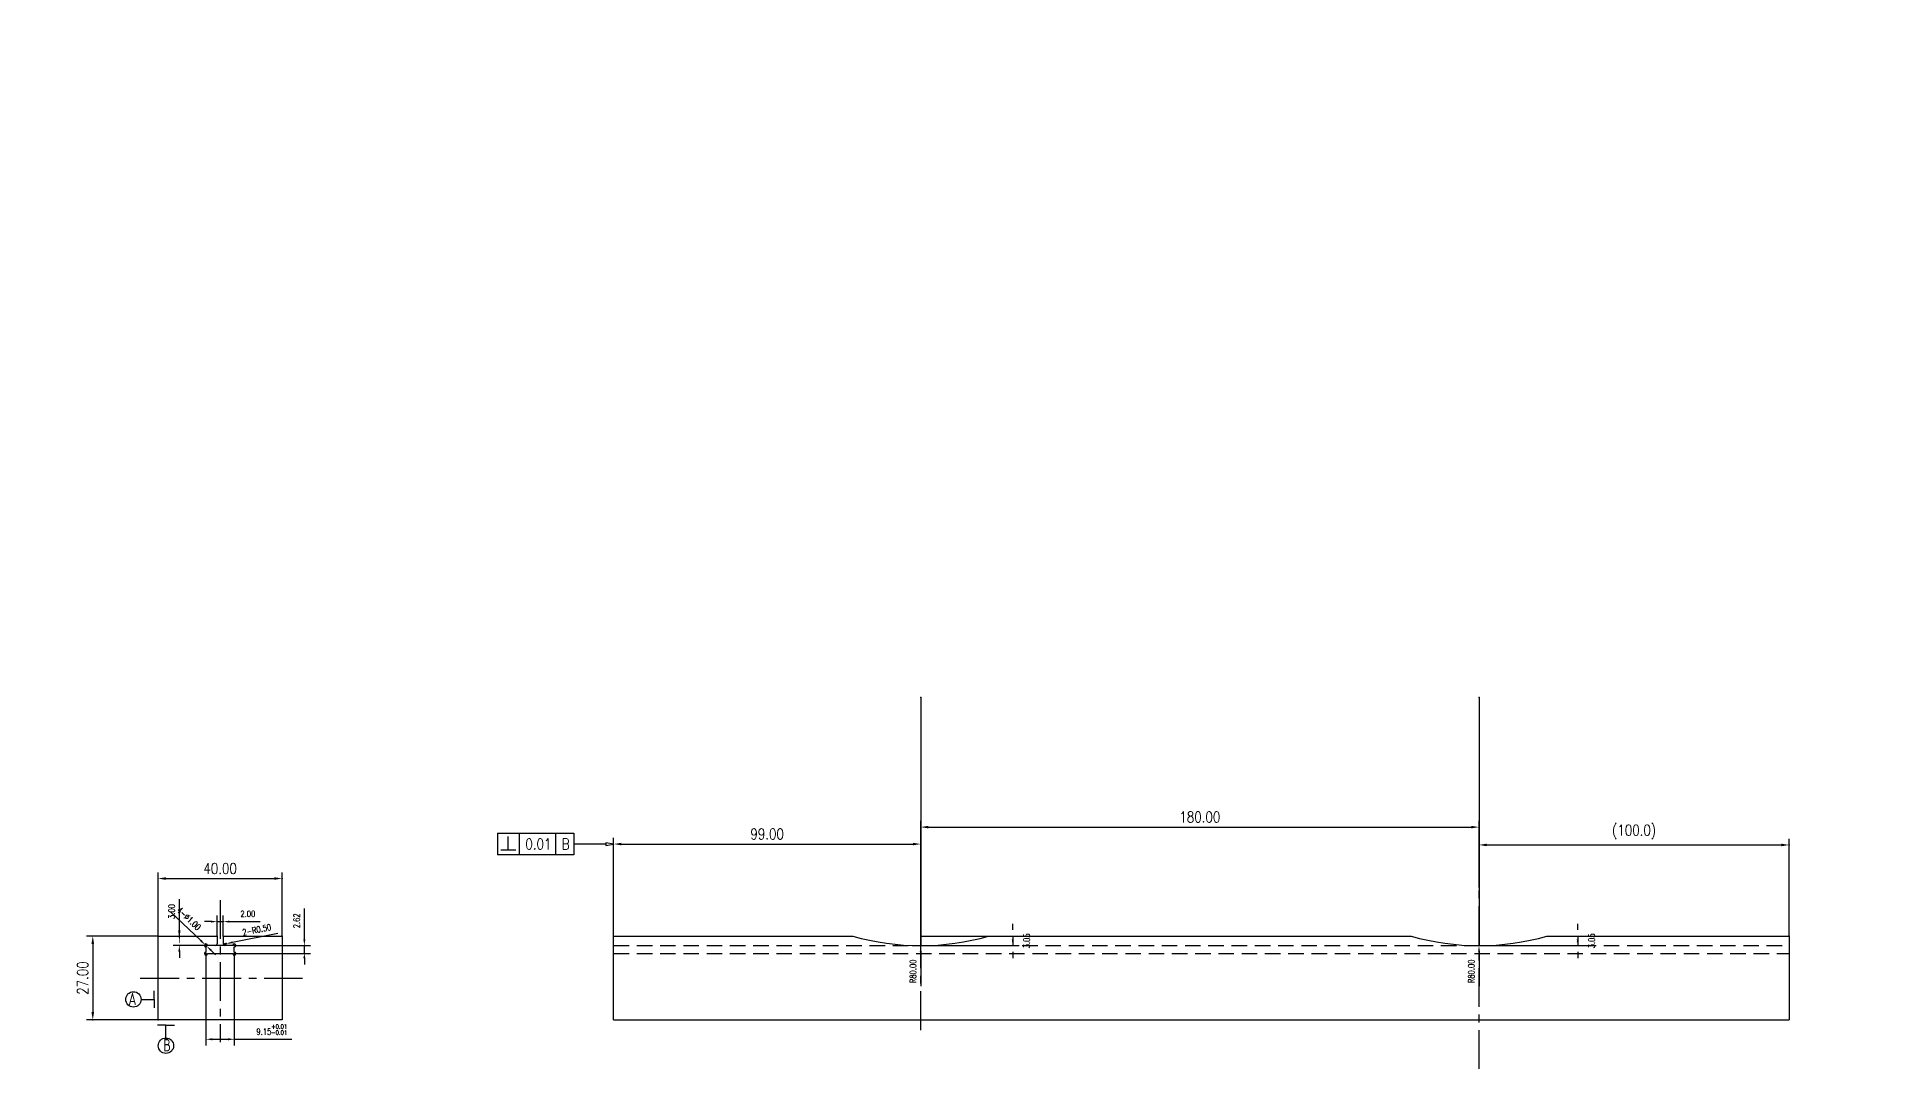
# Model space of a CAD drawing. Header units: millimetres. Extents: x -25 to 3780, y -136 to 220.
# Drawn here: x 3183 to 3780, y -136 to 197 of the extents above.
import ezdxf

# ---------------------------------------------------------------- set-up
doc = ezdxf.new("R2010")
doc.units = ezdxf.units.MM
doc.header["$LTSCALE"] = 10
doc.linetypes.add('CENTER', pattern=[2, 1.25, -0.25, 0.25, -0.25])
doc.linetypes.add('DASHED', pattern=[0.75, 0.5, -0.25])
for name, color, linetype in [('DIMENSION', 3, 'Continuous'), ('FIXED_TEMPLATE', 7, 'Continuous'), ('PARAM_SLOT', 7, 'Continuous'), ('SECTION_CENTER', 1, 'CENTER'), ('SIDE_CENTER', 1, 'CENTER'), ('SIDE_DERIVED', 3, 'DASHED'), ('SIDE_DIMENSION', 3, 'Continuous'), ('SIDE_TEMPLATE', 7, 'Continuous')]:
    doc.layers.add(name, color=color, linetype=linetype)
doc.styles.add('PC_TEXTSTYLE', font='isocp.shx', dxfattribs={"width": 0.8, "bigfont": 'hzfs.shx'})
doc.styles.add('TH_GBDIM', font='romans.shx', dxfattribs={"width": 0.8, "bigfont": 'gbcbig.shx'})
doc.dimstyles.new('TH_GBDIM', dxfattribs={"dimtxt": 3.5, "dimasz": 2.5, "dimexe": 2, "dimexo": 0, "dimgap": 1.5, "dimtad": 1, "dimdec": 1, "dimtxsty": 'TH_GBDIM', "dimcen": 2.5, "dimclrd": 130, "dimclre": 130, "dimclrt": 3, "dimazin": 3, "dimtfac": 0.714286, "dimtdec": 1, "dimtmove": 0, "dimatfit": 3, "dimlwd": -1, "dimlwe": -1})

# ---------------------------------------------------------------- blocks, each defined once
blk = doc.blocks.new('*D49')
at = {"layer": 'FIXED_TEMPLATE', "color": 130, "linetype": 'ByBlock', "transparency": 16777216}
for p, q in [((3222.35, -92.99), (3199.29, -92.99)), ((3201.29, -95.49), (3201.29, -117.49)), ((3222.35, -119.99), (3199.29, -119.99))]:
    blk.add_line(p, q, dxfattribs=at)
at = {"layer": 'FIXED_TEMPLATE', "color": 0, "transparency": 16777216}
for p in [(3222.35, -92.99), (3201.29, -119.99), (3222.35, -119.99)]:
    blk.add_point(p, dxfattribs=at)
at = {"layer": 'FIXED_TEMPLATE', "color": 130, "transparency": 16777216}
for points in [[(3200.87, -95.49), (3201.71, -95.49), (3201.29, -92.99)], [(3200.87, -117.49), (3201.71, -117.49), (3201.29, -119.99)]]:
    blk.add_solid(points, dxfattribs=at)
at = {"layer": 'FIXED_TEMPLATE', "color": 3, "transparency": 16777216, "insert": (3198.04, -106.49), "char_height": 3.5, "attachment_point": 5, "rotation": 90, "style": 'TH_GBDIM'}
blk.add_mtext('27.00', dxfattribs=at)
blk = doc.blocks.new('*D50')
at = {"layer": 'FIXED_TEMPLATE', "color": 130, "linetype": 'ByBlock', "transparency": 16777216}
for p, q in [((3222.35, -92.99), (3222.35, -72.43)), ((3224.85, -74.43), (3259.85, -74.43)), ((3262.35, -92.99), (3262.35, -72.43))]:
    blk.add_line(p, q, dxfattribs=at)
at = {"layer": 'FIXED_TEMPLATE', "color": 0, "transparency": 16777216}
for p in [(3262.35, -74.43), (3222.35, -92.99), (3262.35, -92.99)]:
    blk.add_point(p, dxfattribs=at)
at = {"layer": 'FIXED_TEMPLATE', "color": 130, "transparency": 16777216}
for points in [[(3224.85, -74.01), (3224.85, -74.84), (3222.35, -74.43)], [(3259.85, -74.01), (3259.85, -74.84), (3262.35, -74.43)]]:
    blk.add_solid(points, dxfattribs=at)
at = {"layer": 'FIXED_TEMPLATE', "color": 3, "transparency": 16777216, "insert": (3242.35, -71.18), "char_height": 3.5, "attachment_point": 5, "style": 'TH_GBDIM'}
blk.add_mtext('40.00', dxfattribs=at)
blk = doc.blocks.new('*D51')
at = {"layer": 'FIXED_TEMPLATE', "color": 130, "linetype": 'Continuous', "transparency": 16777216}
for p, q in [((3239.35, -88.3), (3237.35, -88.3)), ((3241.35, -92.99), (3241.35, -86.3)), ((3241.35, -88.3), (3243.35, -88.3)), ((3243.35, -92.99), (3243.35, -86.3)), ((3245.35, -88.3), (3255.22, -88.3))]:
    blk.add_line(p, q, dxfattribs=at)
at = {"layer": 'FIXED_TEMPLATE', "color": 0, "transparency": 16777216}
for p in [(3243.35, -88.3), (3241.35, -92.99), (3243.35, -92.99)]:
    blk.add_point(p, dxfattribs=at)
at = {"layer": 'FIXED_TEMPLATE', "color": 130, "transparency": 16777216}
for points in [[(3239.35, -87.97), (3239.35, -88.63), (3241.35, -88.3)], [(3245.35, -87.97), (3245.35, -88.63), (3243.35, -88.3)]]:
    blk.add_solid(points, dxfattribs=at)
at = {"layer": 'FIXED_TEMPLATE', "color": 3, "transparency": 16777216, "insert": (3251.28, -85.8), "char_height": 2, "attachment_point": 5, "style": 'TH_GBDIM'}
blk.add_mtext('2.00', dxfattribs=at)
blk = doc.blocks.new('*D53')
at = {"layer": 'FIXED_TEMPLATE', "color": 130, "linetype": 'Continuous', "transparency": 16777216}
for p, q in [((3237.77, -98.61), (3237.77, -128.23)), ((3246.92, -98.61), (3246.92, -128.23)), ((3239.82, -126.23), (3244.88, -126.23)), ((3246.92, -126.23), (3265.43, -126.23))]:
    blk.add_line(p, q, dxfattribs=at)
at = {"layer": 'FIXED_TEMPLATE', "color": 0, "transparency": 16777216}
for p in [(3237.77, -98.61), (3246.92, -98.61), (3246.92, -126.23)]:
    blk.add_point(p, dxfattribs=at)
at = {"layer": 'FIXED_TEMPLATE', "color": 130, "transparency": 16777216}
for points in [[(3239.82, -125.9), (3239.82, -126.57), (3237.77, -126.23)], [(3244.88, -125.9), (3244.88, -126.57), (3246.92, -126.23)]]:
    blk.add_solid(points, dxfattribs=at)
at = {"layer": 'FIXED_TEMPLATE', "color": 3, "transparency": 16777216, "insert": (3259.01, -123.1), "char_height": 2, "attachment_point": 5, "style": 'TH_GBDIM'}
blk.add_mtext('9.15{\\H0.7x;\\S+0.01^ -0.01;} ', dxfattribs=at)
blk = doc.blocks.new('*D54')
at = {"layer": 'FIXED_TEMPLATE', "color": 130, "linetype": 'Continuous', "transparency": 16777216}
for p, q in [((3269.5, -93.99), (3269.5, -84.12)), ((3246.92, -95.99), (3271.5, -95.99)), ((3246.92, -98.61), (3271.5, -98.61)), ((3269.5, -98.61), (3269.5, -95.99)), ((3269.5, -100.09), (3269.5, -102.09))]:
    blk.add_line(p, q, dxfattribs=at)
at = {"layer": 'FIXED_TEMPLATE', "color": 0, "transparency": 16777216}
for p in [(3246.92, -95.99), (3246.92, -98.61), (3269.5, -95.99)]:
    blk.add_point(p, dxfattribs=at)
at = {"layer": 'FIXED_TEMPLATE', "color": 130, "transparency": 16777216}
for points in [[(3269.17, -93.99), (3269.83, -93.99), (3269.5, -95.99)], [(3269.17, -100.09), (3269.83, -100.09), (3269.5, -98.61)]]:
    blk.add_solid(points, dxfattribs=at)
at = {"layer": 'FIXED_TEMPLATE', "color": 3, "transparency": 16777216, "insert": (3267, -88.06), "char_height": 2, "attachment_point": 5, "rotation": 90, "style": 'TH_GBDIM'}
blk.add_mtext('2.62', dxfattribs=at)
blk = doc.blocks.new('*D52')
at = {"layer": 'FIXED_TEMPLATE', "color": 130, "linetype": 'Continuous', "transparency": 16777216}
for p, q in [((3243.85, -95.49), (3244.34, -95.4)), ((3261, -92.13), (3246.3, -95.01))]:
    blk.add_line(p, q, dxfattribs=at)
blk.add_arc((3243.85, -95.49), 0.5, 270, 11.08747, dxfattribs=at)
at = {"layer": 'FIXED_TEMPLATE', "color": 0, "transparency": 16777216}
for p in [(3243.85, -95.49), (3244.34, -95.4)]:
    blk.add_point(p, dxfattribs=at)
at = {"layer": 'FIXED_TEMPLATE', "color": 130, "transparency": 16777216}
blk.add_solid([(3246.24, -94.69), (3246.36, -95.34), (3244.34, -95.4)], dxfattribs=at)
at = {"layer": 'FIXED_TEMPLATE', "color": 3, "transparency": 16777216, "insert": (3254.15, -90.93), "char_height": 2, "attachment_point": 5, "rotation": 11.08747, "style": 'TH_GBDIM'}
blk.add_mtext('2-R0.50', dxfattribs=at)
blk = doc.blocks.new('*D59')
at = {"layer": 'FIXED_TEMPLATE', "color": 130, "linetype": 'Continuous', "transparency": 16777216}
for p, q in [((3229.2, -90.99), (3229.2, -81.12)), ((3246.92, -95.99), (3227.2, -95.99)), ((3237.87, -95.99), (3227.2, -95.99)), ((3229.2, -95.99), (3229.2, -95.99)), ((3229.2, -97.99), (3229.2, -99.99))]:
    blk.add_line(p, q, dxfattribs=at)
at = {"layer": 'FIXED_TEMPLATE', "color": 0, "transparency": 16777216}
for p in [(3229.2, -95.99), (3237.87, -95.99), (3246.92, -95.99)]:
    blk.add_point(p, dxfattribs=at)
at = {"layer": 'FIXED_TEMPLATE', "color": 130, "transparency": 16777216}
for points in [[(3228.86, -90.99), (3229.53, -90.99), (3229.2, -95.99)], [(3228.86, -97.99), (3229.53, -97.99), (3229.2, -95.99)]]:
    blk.add_solid(points, dxfattribs=at)
at = {"layer": 'FIXED_TEMPLATE', "color": 3, "transparency": 16777216, "insert": (3226.7, -85.06), "char_height": 2, "attachment_point": 5, "rotation": 90, "style": 'TH_GBDIM'}
blk.add_mtext('3.00', dxfattribs=at)
blk = doc.blocks.new('*D64')
at = {"layer": 'FIXED_TEMPLATE', "color": 130, "linetype": 'Continuous', "transparency": 16777216}
for p, q in [((3226.46, -85.24), (3236.1, -94.41)), ((3237.99, -96.2), (3237.55, -95.79)), ((3239.44, -97.58), (3240.89, -98.96))]:
    blk.add_line(p, q, dxfattribs=at)
at = {"layer": 'FIXED_TEMPLATE', "color": 0, "transparency": 16777216}
for p in [(3237.55, -95.79), (3237.99, -96.2)]:
    blk.add_point(p, dxfattribs=at)
at = {"layer": 'FIXED_TEMPLATE', "color": 130, "transparency": 16777216}
for points in [[(3236.33, -94.17), (3235.87, -94.65), (3237.55, -95.79)], [(3239.67, -97.34), (3239.21, -97.82), (3237.99, -96.2)]]:
    blk.add_solid(points, dxfattribs=at)
at = {"layer": 'FIXED_TEMPLATE', "color": 3, "transparency": 16777216, "insert": (3232.28, -87.33), "char_height": 2, "attachment_point": 5, "rotation": 316.44724, "style": 'TH_GBDIM'}
blk.add_mtext('4-∅1.00', dxfattribs=at)
blk = doc.blocks.new('*D1')
at = {"layer": 'FIXED_TEMPLATE', "color": 130, "linetype": 'ByBlock', "transparency": 16777216}
for p, q in [((3369.2, -92.99), (3369.2, -61.31)), ((3371.7, -63.31), (3465.7, -63.31)), ((3468.2, -92.99), (3468.2, -61.31))]:
    blk.add_line(p, q, dxfattribs=at)
at = {"layer": 'FIXED_TEMPLATE', "color": 0, "transparency": 16777216}
for p in [(3468.2, -63.31), (3369.2, -92.99), (3468.2, -92.99)]:
    blk.add_point(p, dxfattribs=at)
at = {"layer": 'FIXED_TEMPLATE', "color": 130, "transparency": 16777216}
for points in [[(3371.7, -62.9), (3371.7, -63.73), (3369.2, -63.31)], [(3465.7, -62.9), (3465.7, -63.73), (3468.2, -63.31)]]:
    blk.add_solid(points, dxfattribs=at)
at = {"layer": 'FIXED_TEMPLATE', "color": 3, "transparency": 16777216, "insert": (3418.7, -60.06), "char_height": 3.5, "attachment_point": 5, "style": 'TH_GBDIM'}
blk.add_mtext('99.00', dxfattribs=at)
blk = doc.blocks.new('*D2')
at = {"layer": 'FIXED_TEMPLATE', "color": 130, "linetype": 'ByBlock', "transparency": 16777216}
for p, q in [((3468.2, -92.99), (3468.2, -55.85)), ((3470.7, -57.85), (3645.7, -57.85)), ((3648.2, -77.25), (3648.2, -55.85))]:
    blk.add_line(p, q, dxfattribs=at)
at = {"layer": 'FIXED_TEMPLATE', "color": 0, "transparency": 16777216}
for p in [(3648.2, -57.85), (3648.2, -77.25), (3468.2, -92.99)]:
    blk.add_point(p, dxfattribs=at)
at = {"layer": 'FIXED_TEMPLATE', "color": 130, "transparency": 16777216}
for points in [[(3470.7, -57.43), (3470.7, -58.26), (3468.2, -57.85)], [(3645.7, -57.43), (3645.7, -58.26), (3648.2, -57.85)]]:
    blk.add_solid(points, dxfattribs=at)
at = {"layer": 'FIXED_TEMPLATE', "color": 3, "transparency": 16777216, "insert": (3558.2, -54.6), "char_height": 3.5, "attachment_point": 5, "style": 'TH_GBDIM'}
blk.add_mtext('180.00', dxfattribs=at)
blk = doc.blocks.new('*D3')
at = {"layer": 'FIXED_TEMPLATE', "color": 130, "linetype": 'ByBlock', "transparency": 16777216}
for p, q in [((3648.2, -77.25), (3648.2, -61.6)), ((3650.7, -63.6), (3745.7, -63.6)), ((3748.2, -92.99), (3748.2, -61.6))]:
    blk.add_line(p, q, dxfattribs=at)
at = {"layer": 'FIXED_TEMPLATE', "color": 0, "transparency": 16777216}
for p in [(3748.2, -63.6), (3648.2, -77.25), (3748.2, -92.99)]:
    blk.add_point(p, dxfattribs=at)
at = {"layer": 'FIXED_TEMPLATE', "color": 130, "transparency": 16777216}
for points in [[(3650.7, -63.18), (3650.7, -64.01), (3648.2, -63.6)], [(3745.7, -63.18), (3745.7, -64.01), (3748.2, -63.6)]]:
    blk.add_solid(points, dxfattribs=at)
at = {"layer": 'FIXED_TEMPLATE', "color": 3, "transparency": 16777216, "insert": (3698.2, -59.43), "char_height": 3.5, "width": 164.3241, "attachment_point": 5, "style": 'TH_GBDIM'}
blk.add_mtext('(100.0)', dxfattribs=at)
blk = doc.blocks.new('_CLOSEDFILLED')
at = {"layer": 'FIXED_TEMPLATE', "color": 0, "linetype": 'BYBLOCK'}
blk.add_solid([(-1, 0.16), (0, 0), (-1, -0.16)], dxfattribs=at)
blk = doc.blocks.new('*D15')
at = {"layer": 'FIXED_TEMPLATE', "color": 130, "linetype": 'Continuous'}
for p, q in [((3468.2, -16.04), (3468.2, -96.04)), ((3468.2, -98.04), (3468.2, -109.14))]:
    blk.add_line(p, q, dxfattribs=at)
at = {"layer": 'FIXED_TEMPLATE'}
for p in [(3468.2, -16.04), (3468.2, -96.04)]:
    blk.add_point(p, dxfattribs=at)
at = {"layer": 'SIDE_DIMENSION', "color": 130, "xscale": 2, "yscale": 2, "rotation": 90}
blk.add_blockref('_CLOSEDFILLED', (3468.2, -96.04), dxfattribs=at)
at = {"layer": 'SIDE_DIMENSION', "color": 3, "insert": (3465.7, -104.34), "char_height": 2, "attachment_point": 5, "rotation": 90, "style": 'TH_GBDIM'}
blk.add_mtext('R80.00', dxfattribs=at)
blk = doc.blocks.new('*D16')
at = {"layer": 'FIXED_TEMPLATE', "color": 130, "linetype": 'Continuous'}
for p, q in [((3648.2, -16.04), (3648.2, -96.04)), ((3648.2, -98.04), (3648.2, -109.14))]:
    blk.add_line(p, q, dxfattribs=at)
at = {"layer": 'FIXED_TEMPLATE'}
for p in [(3648.2, -16.04), (3648.2, -96.04)]:
    blk.add_point(p, dxfattribs=at)
at = {"layer": 'SIDE_DIMENSION', "color": 130, "xscale": 2, "yscale": 2, "rotation": 90}
blk.add_blockref('_CLOSEDFILLED', (3648.2, -96.04), dxfattribs=at)
at = {"layer": 'SIDE_DIMENSION', "color": 3, "insert": (3645.7, -104.34), "char_height": 2, "attachment_point": 5, "rotation": 90, "style": 'TH_GBDIM'}
blk.add_mtext('R80.00', dxfattribs=at)

msp = doc.modelspace()

# ---------------------------------------------------------------- linework, layer by layer
at = {"layer": 'FIXED_TEMPLATE'}
for p, q in [((3222.346, -119.995), (3222.346, -92.995)), ((3222.346, -92.995), (3241.346, -92.995)), ((3243.346, -92.995), (3243.346, -95.495)), ((3243.346, -92.995), (3262.346, -92.995)), ((3262.346, -92.995), (3262.346, -119.995)), ((3216.871, -113.379), (3221.042, -113.379)), ((3221.042, -113.379), (3221.042, -110.664)), ((3221.042, -113.379), (3221.042, -116.094)), ((3224.88, -121.653), (3222.165, -121.653)), ((3262.346, -119.995), (3222.346, -119.995)), ((3224.88, -125.824), (3224.88, -121.653)), ((3224.88, -121.653), (3227.595, -121.653))]:
    msp.add_line(p, q, dxfattribs=at)
for centre in [(3214.394, -113.379), (3224.88, -128.301)]:
    msp.add_circle(centre, 2.477, dxfattribs=at)
at = {"layer": 'PARAM_SLOT'}
for p, q in [((3241.346, -92.995), (3241.346, -95.495)), ((3243.346, -92.995), (3243.346, -95.495)), ((3237.771, -96.495), (3237.771, -98.115)), ((3240.846, -95.995), (3238.271, -95.995)), ((3238.271, -98.615), (3246.421, -98.615)), ((3246.421, -95.995), (3243.846, -95.995)), ((3246.921, -98.115), (3246.921, -96.495))]:
    msp.add_line(p, q, dxfattribs=at)
for centre, start, end in [((3237.771, -95.995), 0, 270), ((3240.846, -95.495), 270, 0), ((3243.846, -95.495), 180, 270), ((3246.921, -95.995), 270, 180), ((3237.771, -98.615), 90, 0), ((3246.921, -98.615), 180, 90)]:
    msp.add_arc(centre, 0.5, start, end, dxfattribs=at)
at = {"layer": 'SECTION_CENTER'}
for p, q in [((3242.346, -81.379), (3242.346, -127.192)), ((3216.595, -106.495), (3268.952, -106.495))]:
    msp.add_line(p, q, dxfattribs=at)
at = {"layer": 'SIDE_CENTER'}
for p, q in [((3648.205, -135.796), (3648.205, -77.245)), ((3468.205, -123.27), (3468.205, -92.995))]:
    msp.add_line(p, q, dxfattribs=at)
at = {"layer": 'SIDE_DERIVED'}
for p, q in [((3369.205, -95.995), (3465.475, -95.995)), ((3369.205, -98.615), (3748.205, -98.615)), ((3470.935, -95.995), (3645.475, -95.995)), ((3650.935, -95.995), (3748.205, -95.995))]:
    msp.add_line(p, q, dxfattribs=at)
at = {"layer": 'SIDE_TEMPLATE'}
for p, q in [((3369.205, -92.995), (3446.337, -92.995)), ((3369.205, -119.995), (3369.205, -92.995)), ((3490.072, -92.995), (3626.337, -92.995)), ((3670.072, -92.995), (3748.205, -92.995)), ((3748.205, -92.995), (3748.205, -119.995)), ((3369.205, -119.995), (3748.205, -119.995))]:
    msp.add_line(p, q, dxfattribs=at)
at = {"layer": 'SIDE_TEMPLATE', "lineweight": -3}
for points in [[(3331.754, -59.813), (3356.354, -59.813)], [(3331.754, -59.813), (3331.754, -66.813)], [(3338.754, -59.813), (3338.754, -66.813)], [(3350.487, -59.813), (3350.487, -66.813)], [(3356.354, -59.813), (3356.354, -66.813)], [(3356.354, -66.813), (3331.754, -66.813)]]:
    msp.add_lwpolyline(points, dxfattribs=at)
at = {"layer": 'SIDE_TEMPLATE', "color": 130}
for points in [[(3331.754, -63.313), (3331.754, -63.823)], [(3366.705, -63.313), (3356.354, -63.313)]]:
    msp.add_lwpolyline(points, dxfattribs=at)
at = {"layer": 'SIDE_TEMPLATE'}
for points in [[(3337.704, -65.273), (3332.804, -65.273)], [(3335.254, -65.273), (3335.254, -60.863)]]:
    msp.add_lwpolyline(points, dxfattribs=at)
at = {"layer": 'SIDE_TEMPLATE', "color": 130}
msp.add_lwpolyline([(3366.705, -63.73), (3369.205, -63.313), (3366.705, -62.896)], close=True, dxfattribs=at)
at = {"layer": 'SIDE_TEMPLATE'}
for centre in [(3468.205, -16.041), (3648.205, -16.041)]:
    msp.add_arc(centre, 80, 254.136905, 285.863095, dxfattribs=at)

# ---------------------------------------------------------------- texts
at = {"layer": 'FIXED_TEMPLATE', "color": 111, "lineweight": 0, "insert": (3183.318, 196.805), "char_height": 4, "width": 4.57143, "attachment_point": 1, "style": 'PC_TEXTSTYLE'}
msp.add_mtext('\\Fromans.shx,gbcbig.shx;\\W1.0000000000;\\T1.0000000000;\\o\\l', dxfattribs=at)
at = {"layer": 'FIXED_TEMPLATE', "color": 111, "lineweight": 0, "char_height": 4, "width": 4.57143, "attachment_point": 1, "style": 'PC_TEXTSTYLE'}
for insert, rotation in [((3354.318, 115.29), 269.793198), ((3229.332, -12.195), 180.199624)]:
    msp.add_mtext('\\Fromans.shx,gbcbig.shx;\\W1.0000000000;\\T1.0000000000;\\o\\l', dxfattribs=dict(at, insert=insert, rotation=rotation))
at = {"layer": 'FIXED_TEMPLATE', "char_height": 4, "style": 'PC_TEXTSTYLE'}
for s, insert, attachment_point in [('A', (3215.36, -111.259), 3), ('B', (3224.028, -126.141), 1)]:
    msp.add_mtext_dynamic_manual_height_columns(s, width=25.53368, gutter_width=40, heights=[0], dxfattribs=dict(at, insert=insert, attachment_point=attachment_point))
at = {"layer": 'SIDE_TEMPLATE', "color": 111, "lineweight": 0, "insert": (3183.318, 196.805), "char_height": 4, "width": 4.57143, "attachment_point": 1, "style": 'PC_TEXTSTYLE'}
msp.add_mtext('\\Fromans.shx,gbcbig.shx;\\W1.0000000000;\\T1.0000000000;\\o\\l', dxfattribs=at)
at = {"layer": 'SIDE_TEMPLATE', "color": 111, "lineweight": 0, "char_height": 4, "width": 4.57143, "attachment_point": 1, "style": 'PC_TEXTSTYLE'}
for insert, rotation in [((3354.318, 115.29), 269.793198), ((3229.332, -12.195), 180.199624)]:
    msp.add_mtext('\\Fromans.shx,gbcbig.shx;\\W1.0000000000;\\T1.0000000000;\\o\\l', dxfattribs=dict(at, insert=insert, rotation=rotation))
at = {"layer": 'SIDE_TEMPLATE', "color": 3, "lineweight": -3, "char_height": 3.5, "attachment_point": 1, "style": 'PC_TEXTSTYLE'}
for s, insert, width in [('\\Fromans.shx,gbcbig.shx;\\W0.8000000000;\\T1.0000000000;\\o\\l0.01', (3340.754, -61.563), 11.73333), ('\\Fromans.shx,gbcbig.shx;\\W0.8000000000;\\T1.0000000000;\\o\\lB', (3352.487, -61.563), 5.06667)]:
    msp.add_mtext(s, dxfattribs=dict(at, insert=insert, width=width))
at = {"layer": 'SIDE_TEMPLATE', "char_height": 4, "style": 'PC_TEXTSTYLE'}
for s, insert, attachment_point in [('A', (3215.36, -111.259), 3), ('B', (3224.028, -126.141), 1)]:
    msp.add_mtext_dynamic_manual_height_columns(s, width=25.53368, gutter_width=40, heights=[0], dxfattribs=dict(at, insert=insert, attachment_point=attachment_point))

# ---------------------------------------------------------------- dimensions: what is measured, and where the dimension line sits
at = {"layer": 'DIMENSION'}
for base, p1, p2, text, override, picture, middle in [((3262.346, -74.427), (3222.346, -92.995), (3262.346, -92.995), '40.00', {"dimarcsym": 1}, '*D50', (3242.346, -74.427)), ((3246.821, -126.234), (3237.771, -98.615), (3246.921, -98.615), '9.15±0.01', {"dimtxt": 2, "dimasz": 2, "dimdec": 2, "dimtdec": 2, "dimarcsym": 1}, '*D53', (3259.007, -126.234))]:
    dim = msp.add_linear_dim(base=base, p1=p1, p2=p2, text=text, dimstyle='TH_GBDIM', override=override, dxfattribs=at)
    dim.commit()
    dim.dimension.update_dxf_attribs({"geometry": picture, "text_midpoint": middle, "dimtype": 160})
dim = msp.add_linear_dim(base=(3229.195, -95.995), p1=(3246.921, -95.995), p2=(3262.346, -92.995), angle=90, text='3.00', dimstyle='TH_GBDIM', override={"dimtxt": 2, "dimasz": 2, "dimdec": 2, "dimtdec": 2, "dimarcsym": 1}, dxfattribs=at)
dim.commit()
dim.dimension.update_dxf_attribs({"geometry": '*D59', "text_midpoint": (3229.195, -85.056), "dimtype": 160})
dim = msp.add_diameter_dim_2p(p1=(3238.134, -96.339), p2=(3237.409, -95.65), text='4-<>', dimstyle='TH_GBDIM', override={"dimtxt": 2, "dimasz": 2, "dimtdec": 2, "dimarcsym": 1}, dxfattribs=at)
dim.commit()
dim.dimension.update_dxf_attribs({"geometry": '*D64', "text_midpoint": (3232.381, -87.325)})
dim = msp.add_linear_dim(base=(3243.346, -88.301), p1=(3241.346, -92.995), p2=(3243.346, -92.995), text='2.00', dimstyle='TH_GBDIM', override={"dimtxt": 2, "dimasz": 2, "dimdec": 2, "dimtdec": 2, "dimarcsym": 1}, dxfattribs=at)
dim.commit()
dim.dimension.update_dxf_attribs({"geometry": '*D51', "text_midpoint": (3251.284, -85.801)})
dim = msp.add_radius_dim(center=(3243.846, -95.495), mpoint=(3243.846, -95.995), text='2-<>', dimstyle='TH_GBDIM', override={"dimtxt": 2, "dimasz": 2, "dimdec": 2, "dimtdec": 2, "dimarcsym": 1}, dxfattribs=at)
dim.commit()
dim.dimension.update_dxf_attribs({"geometry": '*D52', "text_midpoint": (3254.151, -90.928)})
for base, p1, p2, text, override, picture, middle in [((3269.498, -95.995), (3246.921, -95.995), (3246.921, -98.615), '2.62', {"dimtxt": 2, "dimasz": 2, "dimdec": 2, "dimtdec": 2, "dimarcsym": 1}, '*D54', (3266.998, -88.056)), ((3201.29, -119.995), (3222.346, -92.995), (3222.346, -119.995), '27.00', {"dimarcsym": 1}, '*D49', (3198.04, -106.495))]:
    dim = msp.add_linear_dim(base=base, p1=p1, p2=p2, angle=90, text=text, dimstyle='TH_GBDIM', override=override, dxfattribs=at)
    dim.commit()
    dim.dimension.update_dxf_attribs({"geometry": picture, "text_midpoint": middle})
at = {"layer": 'SIDE_DIMENSION'}
for center, mpoint, picture, middle in [((3468.205, -16.041), (3468.205, -96.041), '*D15', (3465.705, -104.341)), ((3648.205, -16.041), (3648.205, -96.041), '*D16', (3645.705, -104.341))]:
    dim = msp.add_radius_dim(center=center, mpoint=mpoint, text='R80.00', dimstyle='TH_GBDIM', override={"dimtxt": 2, "dimasz": 2, "dimdec": 2, "dimtdec": 2, "dimarcsym": 1}, dxfattribs=at)
    dim.commit()
    dim.dimension.update_dxf_attribs({"geometry": picture, "text_midpoint": middle, "dimtype": 164})
dim = msp.add_linear_dim(base=(3648.205, -57.848), p1=(3468.205, -92.995), p2=(3648.205, -77.245), text='180.00', dimstyle='TH_GBDIM', override={"dimarcsym": 1}, dxfattribs=at)
dim.commit()
dim.dimension.update_dxf_attribs({"geometry": '*D2', "text_midpoint": (3558.205, -57.848), "dimtype": 160})
for base, p1, p2, text, picture, middle in [((3468.205, -63.313), (3369.205, -92.995), (3468.205, -92.995), '99.00', '*D1', (3418.705, -60.063)), ((3748.205, -63.598), (3648.205, -77.245), (3748.205, -92.995), '(<>)', '*D3', (3698.205, -59.431))]:
    dim = msp.add_linear_dim(base=base, p1=p1, p2=p2, text=text, dimstyle='TH_GBDIM', override={"dimarcsym": 1}, dxfattribs=at)
    dim.commit()
    dim.dimension.update_dxf_attribs({"geometry": picture, "text_midpoint": middle})
msp.add_linear_dim(base=(3497.898, -92.995), p1=(3468.205, -92.995), p2=(3468.205, -96.041), angle=90, location=(3502.398, -94.518), text='3.05', dimstyle='TH_GBDIM', override={"dimtxt": 2, "dimasz": 2, "dimdec": 2, "dimtdec": 2, "dimarcsym": 1}, dxfattribs=at).render()
msp.add_linear_dim(base=(3680.029, -92.995), p1=(3670.072, -92.995), p2=(3648.205, -96.041), angle=90, text='3.05', dimstyle='TH_GBDIM', override={"dimtxt": 2, "dimasz": 2, "dimdec": 2, "dimtdec": 2, "dimarcsym": 1}, dxfattribs=at).render()

doc.saveas('drawing.dxf')
